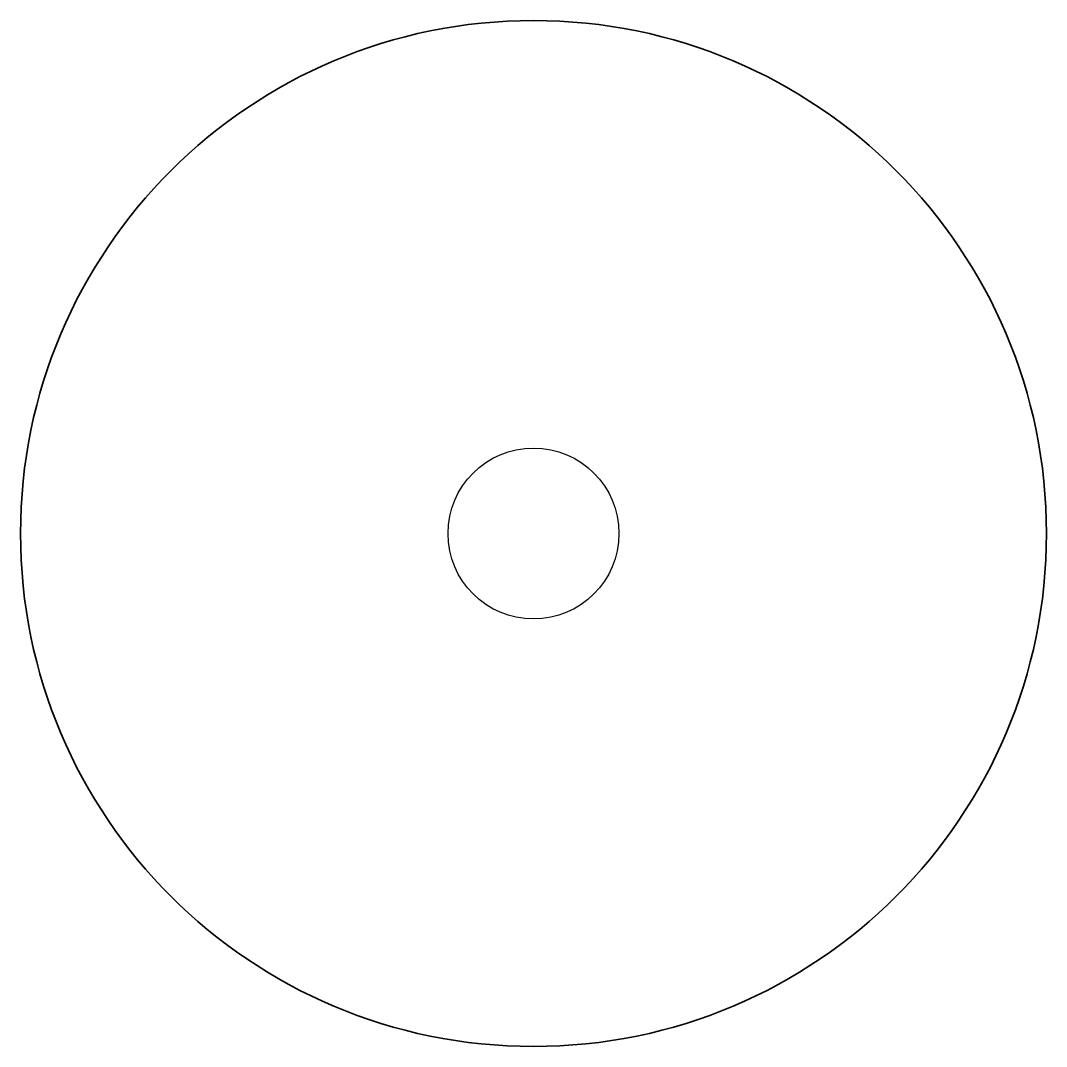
# Model space of a CAD drawing. Header units: millimetres. Extents: x 0 to 30, y 0 to 30.
import ezdxf

# ---------------------------------------------------------------- set-up
doc = ezdxf.new("R2010")
doc.units = ezdxf.units.MM
doc.layers.add('SIMUMAK Visible (ISO)', color=7, linetype='Continuous', lineweight=35)

# ---------------------------------------------------------------- blocks, each defined once
blk = doc.blocks.new('CA-SMT-02-ARPO01_Sheet_6_CA-SMT-02-ARPO01')
at = {"layer": 'SIMUMAK Visible (ISO)'}
blk.add_circle((0, 0), 15, dxfattribs=at)

msp = doc.modelspace()

# ---------------------------------------------------------------- linework, layer by layer
msp.add_circle((15, 15), 2.5)

# ---------------------------------------------------------------- block references
msp.add_blockref('CA-SMT-02-ARPO01_Sheet_6_CA-SMT-02-ARPO01', (15, 15))

doc.saveas('drawing.dxf')
